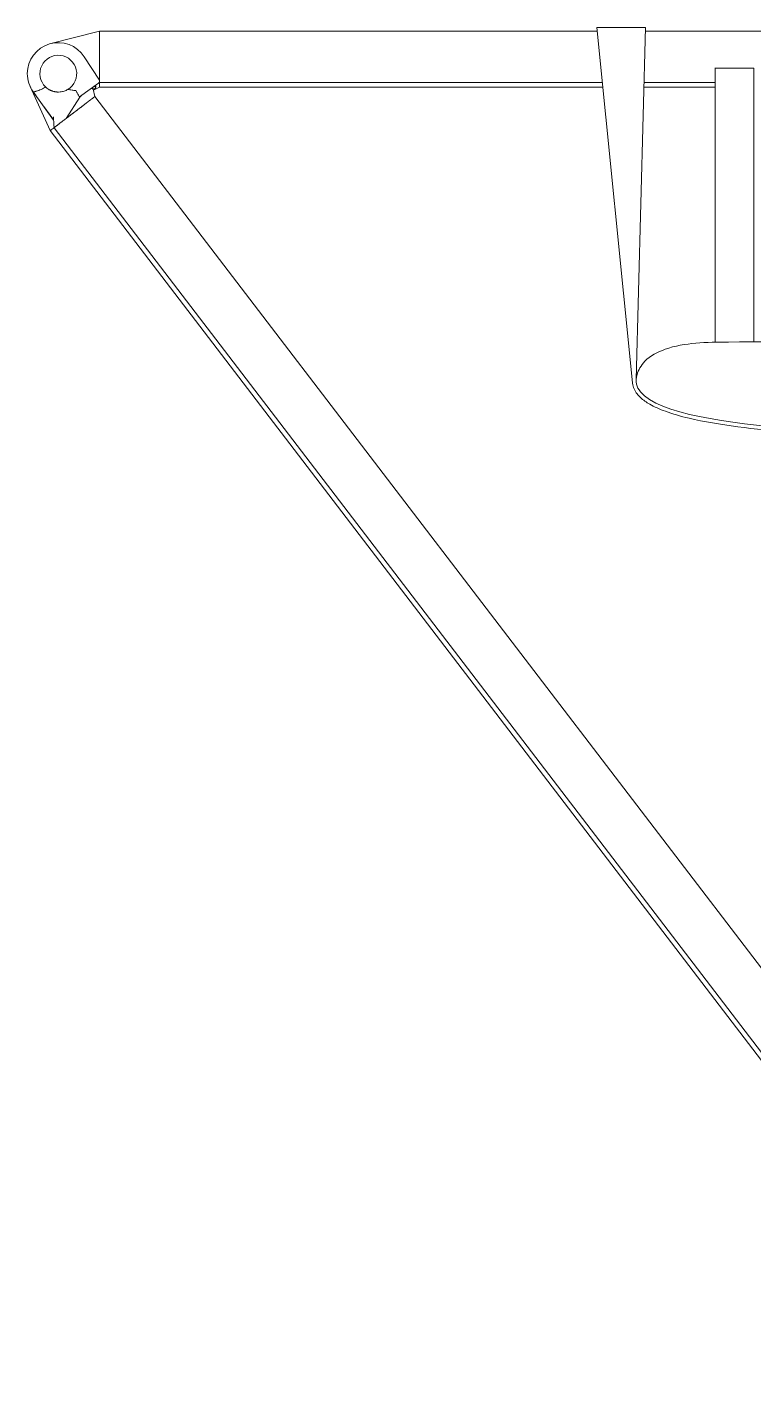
# Model space of a CAD drawing. Header units: millimetres. Extents: x 6152 to 28526, y 1087 to 12861.
# Drawn here: x 19998 to 20374, y 5942 to 6648 of the extents above; entities that cross this region are included whole.
import ezdxf

# ---------------------------------------------------------------- set-up
doc = ezdxf.new("R2010")
doc.units = ezdxf.units.MM
doc.header["$LTSCALE"] = 0.05
for name, color, linetype, lineweight in [('Board', 52, 'Continuous', 13), ('Fixation part', 40, 'Continuous', 15), ('OF1', 7, 'Continuous', 15)]:
    doc.layers.add(name, color=color, linetype=linetype, lineweight=lineweight)

msp = doc.modelspace()

# ---------------------------------------------------------------- linework, layer by layer
at = {"layer": 'Board'}
msp.add_open_spline([(20535.55, 6435.49), (20491.5, 6435.49), (20423.36, 6435.38), (20316.94, 6448.58), (20311.95, 6466.13), (20317.11, 6476.29), (20333.4, 6484.73), (20411.64, 6485.54), (20479.13, 6485.55), (20535.55, 6485.49), (20591.97, 6485.55), (20659.46, 6485.54), (20737.71, 6484.73), (20754, 6476.29), (20759.16, 6466.13), (20754.17, 6448.58), (20647.74, 6435.38), (20579.61, 6435.49), (20535.55, 6435.49)], degree=3, knots=[0, 0, 0, 0, 136.167469, 216.487987, 233.065049, 243.157724, 256.12334, 288.057761, 462.992225, 462.992225, 462.992225, 637.926688, 669.861109, 682.826725, 692.9194, 709.496462, 789.81698, 925.984449, 925.984449, 925.984449, 925.984449], dxfattribs=at)
at = {"layer": 'Fixation part'}
for p, q in [((20317.74, 6647.56), (20292.74, 6647.56)), ((20292.74, 6647.56), (20311.05, 6463.96)), ((20313.01, 6465.57), (20317.74, 6647.56)), ((20373.67, 6626.46), (20353.66, 6626.46)), ((20353.78, 6626.46), (20353.78, 6484.91)), ((20373.67, 6626.46), (20373.77, 6485.11))]:
    msp.add_line(p, q, dxfattribs=at)
msp.add_open_spline([(20535.55, 6433.49), (20528.73, 6433.49), (20521.93, 6433.49), (20501.46, 6433.54), (20487.73, 6433.64), (20468.95, 6434.05), (20464.34, 6434.17), (20450.34, 6434.62), (20440.75, 6435.02), (20426.75, 6435.8), (20422.65, 6436.05), (20410.12, 6436.88), (20401.51, 6437.54), (20383.62, 6439.13), (20374.34, 6440.05), (20356.48, 6442.4), (20347.9, 6443.83), (20335.84, 6446.67), (20331.73, 6447.85), (20325.05, 6450.29), (20322.34, 6451.5), (20318.2, 6453.9), (20316.62, 6455.02), (20314.63, 6456.87), (20314.04, 6457.49), (20312.88, 6458.95), (20312.34, 6459.81), (20311.5, 6461.67), (20311.21, 6462.66), (20311.07, 6463.8), (20311.06, 6463.88), (20311.05, 6463.96)], degree=3, knots=[0, 0, 0, 0, 21.100568, 21.100568, 63.301705, 63.301705, 76.82051, 76.82051, 103.858119, 103.858119, 114.869008, 114.869008, 136.890787, 136.890787, 158.986479, 158.986479, 181.08217, 181.08217, 193.980061, 193.980061, 204.577481, 204.577481, 212.692426, 212.692426, 216.621914, 216.621914, 221.352002, 221.352002, 226.082089, 226.082089, 226.444459, 226.444459, 226.444459, 226.444459], dxfattribs=at)
at = {"layer": 'OF1'}
for p, q in [((20010.69, 6639.18), (20035.76, 6645.62)), ((20035.76, 6645.62), (20035.76, 6645.62)), ((20035.76, 6645.62), (20292.93, 6645.62)), ((20035.76, 6645.61), (20035.76, 6645.59)), ((20035.76, 6645.61), (20035.76, 6645.61)), ((20035.76, 6645.59), (20035.76, 6645.54)), ((20035.76, 6645.54), (20035.76, 6645.53)), ((20035.76, 6645.53), (20035.76, 6645.46)), ((20035.76, 6645.46), (20035.76, 6645.46)), ((20035.76, 6645.46), (20035.76, 6645.45)), ((20035.76, 6645.45), (20035.76, 6645.44)), ((20035.76, 6645.44), (20035.76, 6645.41)), ((20035.76, 6645.41), (20035.76, 6645.4)), ((20035.76, 6645.4), (20035.76, 6645.38)), ((20035.76, 6645.38), (20035.76, 6645.37)), ((20035.76, 6645.37), (20035.76, 6645.29)), ((20035.76, 6645.29), (20035.76, 6645.28)), ((20035.76, 6645.28), (20035.76, 6645.24)), ((20035.76, 6645.24), (20035.76, 6645.2)), ((20035.76, 6645.24), (20035.76, 6645.24)), ((20035.76, 6645.2), (20035.76, 6645.19)), ((20035.76, 6645.19), (20035.76, 6645.17)), ((20035.76, 6645.17), (20035.76, 6645.14)), ((20035.76, 6645.14), (20035.76, 6645.03)), ((20035.76, 6645.03), (20035.76, 6645.01)), ((20035.76, 6645.01), (20035.76, 6644.95)), ((20035.76, 6644.95), (20035.76, 6644.94)), ((20035.76, 6644.94), (20035.76, 6644.89)), ((20035.76, 6644.89), (20035.76, 6644.87)), ((20035.76, 6644.87), (20035.76, 6644.72)), ((20035.76, 6644.72), (20035.76, 6644.69)), ((20035.76, 6644.69), (20035.76, 6644.67)), ((20035.76, 6644.67), (20035.76, 6644.66)), ((20035.76, 6644.66), (20035.76, 6644.55)), ((20035.76, 6644.55), (20035.76, 6644.44)), ((20035.76, 6644.44), (20035.76, 6644.43)), ((20035.76, 6644.43), (20035.76, 6644.32)), ((20035.76, 6644.32), (20035.76, 6644.23)), ((20035.76, 6644.23), (20035.76, 6644.19)), ((20035.76, 6644.19), (20035.76, 6644.01)), ((20035.76, 6644.01), (20035.76, 6644.01)), ((20035.76, 6644.01), (20035.76, 6643.98)), ((20035.76, 6643.98), (20035.76, 6643.94)), ((20035.76, 6643.94), (20035.76, 6643.9)), ((20035.76, 6643.9), (20035.76, 6643.85)), ((20035.76, 6643.85), (20035.76, 6643.79)), ((20035.76, 6643.79), (20035.76, 6643.78)), ((20035.76, 6643.78), (20035.76, 6643.72)), ((20035.76, 6643.72), (20035.76, 6643.71)), ((20035.76, 6643.71), (20035.76, 6643.66)), ((20035.76, 6643.66), (20035.76, 6643.63)), ((20035.76, 6643.63), (20035.76, 6643.59)), ((20035.76, 6643.59), (20035.76, 6643.55)), ((20035.76, 6643.55), (20035.76, 6643.3)), ((20035.76, 6643.3), (20035.76, 6643.27)), ((20035.76, 6643.27), (20035.76, 6643.07)), ((20035.76, 6643.07), (20035.76, 6643.06)), ((20035.76, 6643.06), (20035.76, 6642.98)), ((20035.76, 6642.98), (20035.76, 6642.95)), ((20035.76, 6642.95), (20035.76, 6642.91)), ((20035.76, 6642.91), (20035.76, 6642.9)), ((20035.76, 6642.9), (20035.76, 6642.71)), ((20035.76, 6642.71), (20035.76, 6642.68)), ((20035.76, 6642.68), (20035.76, 6642.61)), ((20035.76, 6642.61), (20035.76, 6642.59)), ((20035.76, 6642.59), (20035.76, 6642.48)), ((20035.76, 6642.48), (20035.76, 6642.43)), ((20035.76, 6642.43), (20035.76, 6642.37)), ((20035.76, 6642.37), (20035.76, 6642.33)), ((20035.76, 6642.33), (20035.76, 6642.26)), ((20035.76, 6642.26), (20035.76, 6642.07)), ((20035.76, 6642.07), (20035.76, 6642)), ((20035.76, 6642), (20035.76, 6641.9)), ((20317.69, 6645.62), (20753.42, 6645.62)), ((20317.69, 6645.62), (20753.42, 6645.62)), ((20035.76, 6641.9), (20035.76, 6641.81)), ((20035.76, 6641.81), (20035.76, 6641.76)), ((20035.76, 6641.76), (20035.76, 6641.69)), ((20035.76, 6641.69), (20035.76, 6641.62)), ((20035.76, 6641.62), (20035.76, 6641.54)), ((20035.76, 6641.54), (20035.76, 6641.49)), ((20035.76, 6641.49), (20035.76, 6641.38)), ((20035.76, 6641.38), (20035.76, 6641.35)), ((20035.76, 6641.35), (20035.76, 6641.35)), ((20035.76, 6641.35), (20035.76, 6641.2)), ((20035.76, 6641.2), (20035.76, 6641.16)), ((20035.76, 6641.16), (20035.76, 6641.06)), ((20035.76, 6641.06), (20035.76, 6641.02)), ((20035.76, 6641.02), (20035.76, 6640.91)), ((20035.76, 6640.91), (20035.76, 6640.85)), ((20035.76, 6640.85), (20035.76, 6640.75)), ((20035.76, 6640.75), (20035.76, 6640.7)), ((20035.76, 6640.7), (20035.76, 6640.39)), ((20035.76, 6640.39), (20035.76, 6640.34)), ((20035.76, 6640.34), (20035.76, 6640.22)), ((20035.76, 6640.22), (20035.76, 6640.17)), ((20035.76, 6640.17), (20035.76, 6640.07)), ((20035.76, 6640.07), (20035.76, 6640.03)), ((20035.76, 6640.03), (20035.76, 6640)), ((20035.76, 6640), (20035.76, 6639.85)), ((20035.76, 6639.85), (20035.76, 6639.84)), ((20035.76, 6639.84), (20035.76, 6639.81)), ((20035.76, 6639.81), (20035.76, 6639.59)), ((20035.76, 6639.59), (20035.76, 6639.47)), ((20035.76, 6639.47), (20035.76, 6639.31)), ((20035.76, 6639.31), (20035.76, 6639.2)), ((20035.76, 6639.2), (20035.76, 6639)), ((20035.76, 6639), (20035.76, 6638.92)), ((20035.76, 6638.92), (20035.76, 6638.57)), ((20035.76, 6638.57), (20035.76, 6638.49)), ((20035.76, 6638.49), (20035.76, 6638.26)), ((20035.76, 6638.26), (20035.76, 6638.21)), ((20035.76, 6638.21), (20035.76, 6638.11)), ((20035.76, 6638.11), (20035.76, 6637.98)), ((20035.76, 6637.98), (20035.76, 6637.85)), ((20035.76, 6637.85), (20035.76, 6637.69)), ((20035.76, 6637.69), (20035.76, 6637.52)), ((20035.76, 6637.52), (20035.76, 6637.39)), ((20035.76, 6637.39), (20035.76, 6637.26)), ((20035.76, 6637.26), (20035.76, 6637.08)), ((20035.76, 6637.08), (20035.76, 6637.02)), ((20035.76, 6637.02), (20035.76, 6636.78)), ((20035.76, 6636.78), (20035.76, 6636.77)), ((20035.76, 6636.77), (20035.76, 6636.5)), ((20035.76, 6636.5), (20035.76, 6636.45)), ((20035.76, 6636.45), (20035.76, 6636.14)), ((20035.76, 6636.14), (20035.76, 6636.11)), ((20035.76, 6636.11), (20035.76, 6635.54)), ((20035.76, 6635.54), (20035.76, 6635.45)), ((20035.76, 6635.45), (20035.76, 6635.38)), ((20035.76, 6635.38), (20035.76, 6635.16)), ((20035.76, 6635.16), (20035.76, 6635.13)), ((20035.76, 6635.13), (20035.76, 6634.83)), ((20035.76, 6620.27), (20027.9, 6632.36)), ((20035.76, 6634.83), (20035.76, 6634.81)), ((20035.76, 6634.81), (20035.76, 6634.5)), ((20035.76, 6634.5), (20035.76, 6634.43)), ((20035.76, 6634.43), (20035.76, 6634.15)), ((20035.76, 6634.15), (20035.76, 6634.11)), ((20035.76, 6634.11), (20035.76, 6633.79)), ((20035.76, 6633.79), (20035.76, 6633.73)), ((20035.76, 6633.73), (20035.76, 6633.63)), ((20035.76, 6633.63), (20035.76, 6633.42)), ((20035.76, 6633.42), (20035.76, 6633.13)), ((20035.76, 6633.13), (20035.76, 6633.04)), ((20035.76, 6633.04), (20035.76, 6632.79)), ((20035.76, 6632.79), (20035.76, 6632.76)), ((20035.76, 6632.76), (20035.76, 6632.44)), ((20035.76, 6632.44), (20035.76, 6632.38)), ((20035.76, 6632.38), (20035.76, 6632.14)), ((20035.76, 6632.14), (20035.76, 6632.09)), ((20035.76, 6632.09), (20035.76, 6632.05)), ((20035.76, 6632.05), (20035.76, 6631.79)), ((20035.76, 6631.79), (20035.76, 6631.76)), ((20035.76, 6631.76), (20035.76, 6631.75)), ((20035.76, 6631.75), (20035.76, 6631.66)), ((20035.76, 6631.66), (20035.76, 6631.51)), ((20035.76, 6631.51), (20035.76, 6631.38)), ((20035.76, 6631.38), (20035.76, 6631.26)), ((20035.76, 6631.26), (20035.76, 6630.82)), ((20035.76, 6630.82), (20035.76, 6630.77)), ((20035.76, 6630.77), (20035.76, 6630.62)), ((20035.76, 6630.62), (20035.76, 6630.5)), ((20035.76, 6630.5), (20035.76, 6630.46)), ((20035.76, 6630.46), (20035.76, 6629.99)), ((20035.76, 6629.99), (20035.76, 6629.86)), ((20035.76, 6629.86), (20035.76, 6629.75)), ((20035.76, 6629.75), (20035.76, 6629.74)), ((20035.76, 6629.74), (20035.76, 6629.46)), ((20035.76, 6629.46), (20035.76, 6629.16)), ((20035.76, 6629.16), (20035.76, 6629.07)), ((20035.76, 6629.07), (20035.76, 6628.77)), ((20035.76, 6628.77), (20035.76, 6628.44)), ((20035.76, 6628.77), (20035.76, 6628.77)), ((20035.76, 6628.44), (20035.76, 6628.38)), ((20035.76, 6628.38), (20035.76, 6628.07)), ((20035.76, 6628.07), (20035.76, 6627.59)), ((20035.76, 6628.07), (20035.76, 6628.07)), ((20035.76, 6627.59), (20035.76, 6627.4)), ((20035.76, 6627.4), (20035.76, 6627.33)), ((20035.76, 6627.33), (20035.76, 6627.01)), ((20035.76, 6627.01), (20035.76, 6626.9)), ((20035.76, 6626.9), (20035.76, 6626.67)), ((20035.76, 6626.67), (20035.76, 6626.55)), ((20035.76, 6626.55), (20035.76, 6626.31)), ((20035.76, 6626.31), (20035.76, 6626.2)), ((20035.76, 6626.2), (20035.76, 6625.88)), ((20035.76, 6625.88), (20035.76, 6625.86)), ((20035.76, 6625.86), (20035.76, 6625.55)), ((20035.76, 6625.55), (20035.76, 6625.36)), ((20035.76, 6625.36), (20035.76, 6625.26)), ((20035.76, 6625.26), (20035.76, 6625.18)), ((20035.76, 6625.18), (20035.76, 6625.03)), ((20035.76, 6625.03), (20035.76, 6624.81)), ((20035.76, 6624.81), (20035.76, 6624.62)), ((20035.76, 6624.62), (20035.76, 6624.5)), ((20035.76, 6624.5), (20035.76, 6624.22)), ((20035.76, 6624.22), (20035.76, 6623.84)), ((20035.76, 6623.84), (20035.76, 6623.52)), ((20035.76, 6623.52), (20035.76, 6622.66)), ((20035.76, 6622.66), (20035.76, 6622.55)), ((20035.76, 6622.55), (20035.76, 6622.45)), ((20035.76, 6622.45), (20035.76, 6622.29)), ((20035.76, 6622.29), (20035.76, 6622.2)), ((20035.76, 6622.2), (20035.76, 6622.09)), ((20035.76, 6622.09), (20035.76, 6621.72)), ((20035.76, 6621.72), (20035.76, 6620.27)), ((20010.37, 6594.24), (19999.96, 6616.94)), ((20012.08, 6599.67), (20001.54, 6614.23)), ((20003.1, 6612.09), (20001.65, 6614.09)), ((20010.51, 6615.01), (20010.75, 6614.9)), ((20010.75, 6614.9), (20010.9, 6614.84)), ((20010.9, 6614.84), (20011, 6614.8)), ((20011, 6614.8), (20011.04, 6614.78)), ((20011.04, 6614.78), (20011.06, 6614.77)), ((20011.06, 6614.77), (20011.17, 6614.73)), ((20011.17, 6614.73), (20011.3, 6614.68)), ((20011.3, 6614.68), (20011.43, 6614.64)), ((20011.43, 6614.64), (20011.68, 6614.56)), ((20011.68, 6614.56), (20012, 6614.47)), ((20012.81, 6614.28), (20012.97, 6614.26)), ((20013.92, 6614.15), (20014.49, 6614.13)), ((20014.56, 6614.13), (20015.4, 6614.18)), ((20024.08, 6613.95), (20023.69, 6614.68)), ((20035.17, 6618.74), (20025.36, 6611.74)), ((20031.54, 6616.15), (20031.67, 6616.12)), ((20032.27, 6616.67), (20032.53, 6615.41)), ((20032.5, 6615.47), (20032.53, 6615.41)), ((20032.57, 6615.55), (20033.36, 6611.82)), ((20035.76, 6616.68), (20032.67, 6615.07)), ((20035.52, 6618.98), (20035.43, 6618.92)), ((20035.62, 6619.04), (20035.52, 6618.98)), ((20035.76, 6619.12), (20035.62, 6619.04)), ((20035.76, 6620.24), (20035.76, 6620.27)), ((20035.76, 6620.24), (20035.76, 6620.23)), ((20035.76, 6620.18), (20035.76, 6620.23)), ((20035.76, 6620.23), (20035.76, 6620.23)), ((20035.76, 6620.14), (20035.76, 6620.18)), ((20035.76, 6620.14), (20035.76, 6620.12)), ((20035.76, 6620.1), (20035.76, 6620.12)), ((20035.76, 6620.08), (20035.76, 6620.1)), ((20035.76, 6620.05), (20035.76, 6620.08)), ((20035.76, 6620.08), (20035.76, 6620.08)), ((20035.76, 6620.03), (20035.76, 6620.05)), ((20035.76, 6620.03), (20035.76, 6620.02)), ((20035.76, 6620), (20035.76, 6620.02)), ((20035.76, 6619.94), (20035.76, 6620)), ((20035.76, 6619.94), (20035.76, 6619.94)), ((20035.76, 6619.94), (20035.76, 6619.85)), ((20035.76, 6619.84), (20035.76, 6619.85)), ((20035.76, 6619.84), (20035.76, 6619.8)), ((20035.76, 6619.8), (20035.76, 6619.8)), ((20035.76, 6619.8), (20035.76, 6619.79)), ((20035.76, 6619.76), (20035.76, 6619.79)), ((20035.76, 6619.75), (20035.76, 6619.76)), ((20035.76, 6619.73), (20035.76, 6619.75)), ((20035.76, 6619.75), (20035.76, 6619.75)), ((20035.76, 6619.73), (20035.76, 6619.72)), ((20035.76, 6619.69), (20035.76, 6619.72)), ((20035.76, 6619.66), (20035.76, 6619.69)), ((20035.76, 6619.64), (20035.76, 6619.66)), ((20035.76, 6619.66), (20035.76, 6619.66)), ((20035.76, 6619.62), (20035.76, 6619.64)), ((20035.76, 6619.64), (20035.76, 6619.64)), ((20035.76, 6619.62), (20035.76, 6619.61)), ((20035.76, 6619.59), (20035.76, 6619.61)), ((20035.76, 6619.61), (20035.76, 6619.61)), ((20035.76, 6619.59), (20035.76, 6619.56)), ((20035.76, 6619.56), (20035.76, 6619.56)), ((20035.76, 6619.56), (20035.76, 6619.53)), ((20035.76, 6619.52), (20035.76, 6619.53)), ((20035.76, 6619.52), (20035.76, 6619.48)), ((20035.76, 6619.47), (20035.76, 6619.48)), ((20035.76, 6619.47), (20035.76, 6619.43)), ((20035.76, 6619.41), (20035.76, 6619.43)), ((20035.76, 6619.41), (20035.76, 6619.39)), ((20035.76, 6619.34), (20035.76, 6619.39)), ((20035.76, 6619.34), (20035.76, 6619.23)), ((20035.76, 6619.2), (20035.76, 6619.23)), ((20035.76, 6619.2), (20035.76, 6619.17)), ((20035.76, 6619.17), (20035.76, 6619.17)), ((20035.76, 6619.17), (20035.76, 6619.16)), ((20035.76, 6619.15), (20035.76, 6619.16)), ((20035.76, 6619.15), (20035.76, 6619.15)), ((20035.76, 6619.15), (20035.76, 6619.14)), ((20035.76, 6619.14), (20035.76, 6619.14)), ((20035.76, 6619.14), (20035.76, 6619.13)), ((20035.76, 6619.13), (20035.76, 6619.13)), ((20035.76, 6619.13), (20035.76, 6619.12)), ((20035.76, 6619.12), (20035.76, 6619.12)), ((20035.76, 6619.12), (20035.76, 6619.03)), ((20295.58, 6619.12), (20035.76, 6619.12)), ((20035.76, 6618.87), (20035.76, 6619.03)), ((20035.76, 6618.87), (20035.76, 6618.8)), ((20035.76, 6618.53), (20035.76, 6618.8)), ((20035.76, 6618.34), (20035.76, 6618.53)), ((20035.76, 6618.34), (20035.76, 6618.03)), ((20035.76, 6617.98), (20035.76, 6618.03)), ((20035.76, 6617.98), (20035.76, 6617.87)), ((20035.76, 6617.82), (20035.76, 6617.87)), ((20035.76, 6617.82), (20035.76, 6617.76)), ((20035.76, 6617.7), (20035.76, 6617.76)), ((20035.76, 6617.7), (20035.76, 6617.63)), ((20035.76, 6617.59), (20035.76, 6617.63)), ((20035.76, 6617.59), (20035.76, 6617.51)), ((20035.76, 6617.47), (20035.76, 6617.51)), ((20035.76, 6617.47), (20035.76, 6617.45)), ((20035.76, 6617.37), (20035.76, 6617.45)), ((20035.76, 6617.36), (20035.76, 6617.37)), ((20035.76, 6617.36), (20035.76, 6617.22)), ((20035.76, 6617.18), (20035.76, 6617.22)), ((20035.76, 6617.18), (20035.76, 6617.17)), ((20035.76, 6617.13), (20035.76, 6617.17)), ((20035.76, 6617.13), (20035.76, 6617.1)), ((20035.76, 6617.07), (20035.76, 6617.1)), ((20035.76, 6617.07), (20035.76, 6617.04)), ((20035.76, 6617.02), (20035.76, 6617.04)), ((20035.76, 6617.02), (20035.76, 6616.99)), ((20035.76, 6616.97), (20035.76, 6616.99)), ((20035.76, 6616.97), (20035.76, 6616.94)), ((20035.76, 6616.92), (20035.76, 6616.94)), ((20035.76, 6616.92), (20035.76, 6616.9)), ((20035.76, 6616.88), (20035.76, 6616.9)), ((20035.76, 6616.88), (20035.76, 6616.87)), ((20035.76, 6616.85), (20035.76, 6616.87)), ((20035.76, 6616.84), (20035.76, 6616.85)), ((20035.76, 6616.84), (20035.76, 6616.83)), ((20035.76, 6616.81), (20035.76, 6616.83)), ((20035.76, 6616.81), (20035.76, 6616.8)), ((20035.76, 6616.78), (20035.76, 6616.8)), ((20035.76, 6616.75), (20035.76, 6616.78)), ((20035.76, 6616.78), (20035.76, 6616.78)), ((20035.76, 6616.73), (20035.76, 6616.75)), ((20035.76, 6616.75), (20035.76, 6616.75)), ((20035.76, 6616.73), (20035.76, 6616.72)), ((20035.76, 6616.71), (20035.76, 6616.72)), ((20035.76, 6616.69), (20035.76, 6616.71)), ((20035.76, 6616.71), (20035.76, 6616.71)), ((20035.76, 6616.68), (20035.76, 6616.69)), ((20035.76, 6616.69), (20035.76, 6616.69)), ((20035.76, 6616.68), (20035.76, 6616.68)), ((20035.76, 6616.68), (20035.76, 6616.68)), ((20295.82, 6616.68), (20035.76, 6616.68)), ((20353.78, 6616.68), (20316.94, 6616.68)), ((20353.78, 6616.68), (20316.94, 6616.68)), ((20353.78, 6619.12), (20317, 6619.12)), ((20011.68, 6600.25), (20007, 6606.7)), ((20018.55, 6600.49), (20025.62, 6611.4)), ((20025.11, 6612.14), (20024.91, 6612.48)), ((20025.3, 6611.84), (20025.11, 6612.14)), ((20025.45, 6611.6), (20025.3, 6611.84)), ((20025.45, 6611.6), (20026.44, 6612.21)), ((20025.62, 6611.39), (20025.57, 6611.44)), ((20025.62, 6611.4), (20026.18, 6611.95)), ((20026.06, 6606.23), (20026.71, 6606.73)), ((20026.18, 6611.95), (20026.44, 6612.21)), ((20026.78, 6606.78), (20026.71, 6606.73)), ((20026.78, 6606.78), (20026.93, 6606.9)), ((20027.08, 6607.01), (20026.93, 6606.9)), ((20027.08, 6607.01), (20027.22, 6607.12)), ((20027.3, 6607.18), (20027.22, 6607.12)), ((20027.3, 6607.18), (20027.49, 6607.32)), ((20027.57, 6607.39), (20027.49, 6607.32)), ((20027.57, 6607.39), (20027.81, 6607.57)), ((20027.82, 6607.58), (20027.81, 6607.57)), ((20027.87, 6607.61), (20027.82, 6607.58)), ((20027.87, 6607.61), (20028.07, 6607.77)), ((20028.15, 6607.83), (20028.07, 6607.77)), ((20028.15, 6607.83), (20028.33, 6607.97)), ((20028.52, 6608.11), (20028.33, 6607.97)), ((20028.52, 6608.11), (20028.55, 6608.14)), ((20028.76, 6608.29), (20028.55, 6608.14)), ((20028.76, 6608.29), (20028.82, 6608.34)), ((20028.86, 6608.38), (20028.82, 6608.34)), ((20028.88, 6608.39), (20028.86, 6608.38)), ((20028.88, 6608.39), (20029.04, 6608.51)), ((20029.1, 6608.55), (20029.04, 6608.51)), ((20029.1, 6608.55), (20029.14, 6608.58)), ((20029.2, 6608.64), (20029.14, 6608.58)), ((20029.2, 6608.64), (20029.24, 6608.67)), ((20029.31, 6608.72), (20029.24, 6608.67)), ((20029.31, 6608.72), (20029.35, 6608.75)), ((20029.42, 6608.8), (20029.35, 6608.75)), ((20029.42, 6608.8), (20029.46, 6608.83)), ((20029.52, 6608.88), (20029.46, 6608.83)), ((20029.52, 6608.88), (20029.56, 6608.91)), ((20029.63, 6608.96), (20029.56, 6608.91)), ((20029.63, 6608.96), (20029.67, 6608.99)), ((20029.69, 6609.01), (20029.67, 6608.99)), ((20029.69, 6609.01), (20029.8, 6609.09)), ((20029.82, 6609.11), (20029.8, 6609.09)), ((20029.85, 6609.13), (20029.82, 6609.11)), ((20029.85, 6609.13), (20029.88, 6609.15)), ((20029.95, 6609.21), (20029.88, 6609.15)), ((20029.95, 6609.21), (20030, 6609.24)), ((20030.04, 6609.27), (20030, 6609.24)), ((20030.04, 6609.27), (20030.08, 6609.31)), ((20030.15, 6609.36), (20030.08, 6609.31)), ((20030.15, 6609.36), (20030.17, 6609.37)), ((20030.35, 6609.51), (20030.17, 6609.37)), ((20030.35, 6609.51), (20030.57, 6609.68)), ((20030.61, 6609.71), (20030.57, 6609.68)), ((20030.61, 6609.71), (20030.66, 6609.75)), ((20030.7, 6609.78), (20030.66, 6609.75)), ((20030.7, 6609.78), (20030.75, 6609.82)), ((20030.8, 6609.86), (20030.75, 6609.82)), ((20030.8, 6609.86), (20031.01, 6610.02)), ((20031.05, 6610.05), (20031.01, 6610.02)), ((20031.05, 6610.05), (20031.08, 6610.07)), ((20031.13, 6610.11), (20031.08, 6610.07)), ((20031.13, 6610.11), (20031.19, 6610.15)), ((20031.2, 6610.16), (20031.19, 6610.15)), ((20031.2, 6610.16), (20031.22, 6610.18)), ((20031.27, 6610.22), (20031.22, 6610.18)), ((20031.27, 6610.22), (20031.3, 6610.24)), ((20031.34, 6610.27), (20031.3, 6610.24)), ((20031.34, 6610.27), (20031.35, 6610.28)), ((20031.41, 6610.32), (20031.35, 6610.28)), ((20031.41, 6610.32), (20031.43, 6610.34)), ((20031.47, 6610.37), (20031.43, 6610.34)), ((20031.47, 6610.37), (20031.51, 6610.4)), ((20031.53, 6610.42), (20031.51, 6610.4)), ((20031.53, 6610.42), (20031.58, 6610.45)), ((20031.6, 6610.46), (20031.58, 6610.45)), ((20031.6, 6610.46), (20031.72, 6610.56)), ((20031.78, 6610.6), (20031.72, 6610.56)), ((20031.84, 6610.65), (20031.78, 6610.61)), ((20031.78, 6610.6), (20031.78, 6610.61)), ((20031.84, 6610.65), (20031.9, 6610.7)), ((20031.96, 6610.74), (20031.9, 6610.7)), ((20031.96, 6610.74), (20031.97, 6610.75)), ((20032.01, 6610.78), (20031.97, 6610.75)), ((20032.01, 6610.78), (20032.11, 6610.86)), ((20032.12, 6610.86), (20032.11, 6610.86)), ((20032.12, 6610.86), (20032.24, 6610.96)), ((20032.33, 6611.02), (20032.24, 6610.96)), ((20032.33, 6611.02), (20032.35, 6611.04)), ((20032.37, 6611.05), (20032.35, 6611.04)), ((20032.42, 6611.09), (20032.37, 6611.05)), ((20032.42, 6611.09), (20032.44, 6611.11)), ((20032.52, 6611.17), (20032.44, 6611.11)), ((20032.52, 6611.17), (20032.55, 6611.19)), ((20032.58, 6611.22), (20032.55, 6611.19)), ((20032.58, 6611.22), (20032.61, 6611.24)), ((20032.64, 6611.27), (20032.61, 6611.24)), ((20032.64, 6611.27), (20032.75, 6611.35)), ((20032.76, 6611.36), (20032.75, 6611.35)), ((20032.76, 6611.36), (20032.81, 6611.4)), ((20032.82, 6611.4), (20032.81, 6611.4)), ((20032.82, 6611.4), (20032.86, 6611.43)), ((20032.88, 6611.44), (20032.86, 6611.43)), ((20032.88, 6611.44), (20032.9, 6611.46)), ((20032.93, 6611.48), (20032.9, 6611.46)), ((20032.93, 6611.48), (20033.09, 6611.6)), ((20033.1, 6611.61), (20033.09, 6611.6)), ((20033.1, 6611.61), (20033.12, 6611.63)), ((20033.13, 6611.64), (20033.12, 6611.63)), ((20033.13, 6611.64), (20033.15, 6611.65)), ((20033.17, 6611.66), (20033.15, 6611.65)), ((20033.19, 6611.68), (20033.17, 6611.67)), ((20033.17, 6611.66), (20033.17, 6611.67)), ((20033.19, 6611.68), (20033.2, 6611.69)), ((20033.22, 6611.71), (20033.2, 6611.69)), ((20033.22, 6611.71), (20033.24, 6611.72)), ((20033.25, 6611.73), (20033.24, 6611.72)), ((20033.25, 6611.73), (20033.26, 6611.73)), ((20033.27, 6611.75), (20033.26, 6611.74)), ((20033.26, 6611.74), (20033.26, 6611.73)), ((20033.27, 6611.75), (20033.28, 6611.75)), ((20033.29, 6611.76), (20033.28, 6611.75)), ((20033.31, 6611.78), (20033.29, 6611.76)), ((20033.33, 6611.79), (20033.31, 6611.78)), ((20033.31, 6611.78), (20033.31, 6611.78)), ((20033.34, 6611.8), (20033.33, 6611.79)), ((20033.33, 6611.79), (20033.33, 6611.79)), ((20033.36, 6611.81), (20033.34, 6611.8)), ((20033.34, 6611.8), (20033.34, 6611.8)), ((20033.36, 6611.82), (20532.25, 5959.3)), ((20033.36, 6611.81), (20033.36, 6611.81)), ((20033.36, 6611.81), (20033.36, 6611.81)), ((20017.38, 6599.59), (20017.71, 6599.85)), ((20017.71, 6599.85), (20017.96, 6600.04)), ((20017.96, 6600.04), (20018.02, 6600.08)), ((20018.02, 6600.08), (20018.13, 6600.17)), ((20018.13, 6600.17), (20018.19, 6600.22)), ((20018.19, 6600.22), (20018.5, 6600.45)), ((20018.5, 6600.45), (20018.55, 6600.49)), ((20018.56, 6600.5), (20018.55, 6600.49)), ((20018.56, 6600.5), (20018.61, 6600.54)), ((20018.83, 6600.7), (20018.61, 6600.54)), ((20018.83, 6600.7), (20018.92, 6600.77)), ((20018.98, 6600.82), (20018.92, 6600.77)), ((20018.98, 6600.82), (20019.75, 6601.41)), ((20019.79, 6601.44), (20019.75, 6601.41)), ((20019.79, 6601.44), (20020.12, 6601.69)), ((20020.14, 6601.7), (20020.12, 6601.69)), ((20020.18, 6601.73), (20020.14, 6601.7)), ((20020.18, 6601.73), (20020.29, 6601.82)), ((20020.53, 6602), (20020.29, 6601.82)), ((20020.53, 6602), (20020.86, 6602.25)), ((20020.9, 6602.28), (20020.86, 6602.25)), ((20020.94, 6602.32), (20020.9, 6602.28)), ((20020.94, 6602.32), (20021.02, 6602.37)), ((20021.12, 6602.46), (20021.02, 6602.37)), ((20021.12, 6602.46), (20021.2, 6602.51)), ((20021.32, 6602.61), (20021.2, 6602.51)), ((20021.32, 6602.61), (20021.39, 6602.66)), ((20021.52, 6602.76), (20021.39, 6602.66)), ((20021.52, 6602.76), (20021.6, 6602.82)), ((20021.62, 6602.84), (20021.6, 6602.82)), ((20021.71, 6602.91), (20021.62, 6602.84)), ((20021.71, 6602.91), (20021.8, 6602.97)), ((20021.92, 6603.07), (20021.8, 6602.97)), ((20021.92, 6603.07), (20021.97, 6603.11)), ((20022.01, 6603.13), (20021.97, 6603.11)), ((20022.01, 6603.13), (20022.26, 6603.32)), ((20022.34, 6603.39), (20022.26, 6603.32)), ((20022.34, 6603.39), (20022.4, 6603.44)), ((20022.54, 6603.54), (20022.4, 6603.44)), ((20022.54, 6603.54), (20022.62, 6603.6)), ((20022.71, 6603.67), (20022.62, 6603.6)), ((20022.71, 6603.67), (20022.78, 6603.72)), ((20022.89, 6603.81), (20022.78, 6603.72)), ((20022.89, 6603.81), (20022.96, 6603.86)), ((20023.01, 6603.9), (20022.96, 6603.86)), ((20023.08, 6603.95), (20023.01, 6603.9)), ((20023.08, 6603.95), (20023.5, 6604.28)), ((20023.93, 6604.6), (20023.5, 6604.28)), ((20023.93, 6604.6), (20023.98, 6604.64)), ((20024.21, 6604.82), (20023.98, 6604.64)), ((20024.21, 6604.82), (20024.27, 6604.86)), ((20024.32, 6604.9), (20024.27, 6604.86)), ((20024.5, 6605.04), (20024.32, 6604.9)), ((20024.5, 6605.04), (20024.54, 6605.07)), ((20024.78, 6605.25), (20024.54, 6605.07)), ((20025.03, 6605.44), (20024.78, 6605.25)), ((20024.78, 6605.25), (20024.78, 6605.25)), ((20025.03, 6605.44), (20025.09, 6605.49)), ((20025.28, 6605.64), (20025.09, 6605.49)), ((20025.28, 6605.64), (20025.47, 6605.78)), ((20025.55, 6605.84), (20025.47, 6605.78)), ((20025.57, 6605.86), (20025.55, 6605.84)), ((20025.57, 6605.86), (20025.66, 6605.92)), ((20025.81, 6606.04), (20025.66, 6605.93)), ((20025.66, 6605.93), (20025.66, 6605.92)), ((20025.81, 6606.04), (20025.93, 6606.13)), ((20026.06, 6606.23), (20025.93, 6606.13)), ((20010.37, 6594.24), (20010.37, 6594.24)), ((20010.37, 6594.24), (20010.38, 6594.24)), ((20509.26, 5941.72), (20010.37, 6594.24)), ((20010.38, 6594.24), (20010.39, 6594.25)), ((20010.39, 6594.25), (20010.41, 6594.27)), ((20010.41, 6594.27), (20010.43, 6594.28)), ((20010.43, 6594.28), (20010.45, 6594.29)), ((20010.43, 6594.28), (20010.43, 6594.28)), ((20010.45, 6594.3), (20010.46, 6594.31)), ((20010.45, 6594.29), (20010.45, 6594.3)), ((20010.46, 6594.31), (20010.48, 6594.32)), ((20010.48, 6594.32), (20010.49, 6594.33)), ((20010.49, 6594.33), (20010.51, 6594.34)), ((20010.51, 6594.34), (20010.53, 6594.35)), ((20010.53, 6594.35), (20010.54, 6594.36)), ((20010.54, 6594.36), (20010.55, 6594.37)), ((20010.55, 6594.37), (20010.57, 6594.39)), ((20010.57, 6594.39), (20010.64, 6594.44)), ((20010.64, 6594.45), (20010.67, 6594.47)), ((20010.64, 6594.44), (20010.64, 6594.45)), ((20010.67, 6594.47), (20010.68, 6594.47)), ((20010.68, 6594.47), (20010.76, 6594.54)), ((20010.76, 6594.54), (20010.83, 6594.59)), ((20010.83, 6594.59), (20010.9, 6594.64)), ((20010.83, 6594.59), (20010.83, 6594.59)), ((20010.9, 6594.64), (20010.99, 6594.71)), ((20010.99, 6594.71), (20011, 6594.72)), ((20011, 6594.72), (20011.09, 6594.78)), ((20011.09, 6594.78), (20011.1, 6594.79)), ((20011.1, 6594.79), (20011.14, 6594.83)), ((20011.14, 6594.83), (20011.2, 6594.87)), ((20011.2, 6594.87), (20011.24, 6594.9)), ((20011.24, 6594.9), (20011.3, 6594.95)), ((20011.3, 6594.95), (20011.33, 6594.97)), ((20011.33, 6594.97), (20011.58, 6595.16)), ((20011.58, 6595.16), (20011.73, 6595.28)), ((20011.73, 6595.28), (20011.8, 6595.33)), ((20011.8, 6595.33), (20012, 6595.48)), ((20012, 6595.48), (20012.01, 6595.49)), ((20012.01, 6595.49), (20012.2, 6595.64)), ((20012.2, 6595.64), (20012.22, 6595.65)), ((20012.22, 6595.65), (20012.28, 6595.7)), ((20012.28, 6595.7), (20012.31, 6595.72)), ((20511.2, 5943.21), (20012.31, 6595.72)), ((20012.33, 6595.73), (20012.38, 6595.77)), ((20012.38, 6595.77), (20012.51, 6595.88)), ((20012.51, 6595.88), (20012.56, 6595.91)), ((20012.56, 6595.91), (20012.59, 6595.94)), ((20012.56, 6595.91), (20012.56, 6595.91)), ((20012.59, 6595.94), (20012.6, 6595.94)), ((20012.6, 6595.94), (20012.62, 6595.96)), ((20012.62, 6595.96), (20012.63, 6595.96)), ((20012.63, 6595.96), (20012.66, 6595.98)), ((20012.66, 6595.99), (20012.69, 6596.01)), ((20012.66, 6595.98), (20012.66, 6595.99)), ((20012.69, 6596.01), (20012.82, 6596.11)), ((20012.82, 6596.11), (20012.86, 6596.14)), ((20012.86, 6596.14), (20012.89, 6596.16)), ((20012.89, 6596.16), (20012.95, 6596.21)), ((20012.95, 6596.21), (20013.07, 6596.3)), ((20013.07, 6596.3), (20013.15, 6596.36)), ((20013.07, 6596.3), (20013.07, 6596.3)), ((20013.15, 6596.36), (20013.17, 6596.37)), ((20013.17, 6596.37), (20013.19, 6596.39)), ((20013.19, 6596.39), (20013.26, 6596.45)), ((20013.19, 6596.39), (20013.19, 6596.39)), ((20013.26, 6596.45), (20013.27, 6596.45)), ((20013.27, 6596.45), (20013.37, 6596.53)), ((20013.37, 6596.53), (20013.39, 6596.54)), ((20013.39, 6596.54), (20013.43, 6596.57)), ((20013.43, 6596.57), (20013.71, 6596.79)), ((20013.71, 6596.79), (20013.74, 6596.81)), ((20013.74, 6596.81), (20013.88, 6596.92)), ((20013.88, 6596.92), (20014.02, 6597.03)), ((20014.02, 6597.03), (20014.21, 6597.17)), ((20014.21, 6597.17), (20014.25, 6597.2)), ((20014.25, 6597.2), (20014.62, 6597.49)), ((20014.62, 6597.49), (20014.77, 6597.6)), ((20014.77, 6597.6), (20015.32, 6598.02)), ((20015.32, 6598.02), (20015.48, 6598.15)), ((20015.48, 6598.15), (20015.94, 6598.5)), ((20015.94, 6598.5), (20016.12, 6598.63)), ((20016.12, 6598.63), (20016.26, 6598.74)), ((20016.26, 6598.74), (20016.39, 6598.84)), ((20016.39, 6598.84), (20016.43, 6598.87)), ((20016.43, 6598.87), (20016.59, 6598.99)), ((20016.59, 6598.99), (20016.62, 6599.01)), ((20016.62, 6599.01), (20016.84, 6599.18)), ((20016.84, 6599.18), (20017.28, 6599.52)), ((20017.28, 6599.52), (20017.36, 6599.58)), ((20017.36, 6599.58), (20017.38, 6599.59))]:
    msp.add_line(p, q, dxfattribs=at)
for centre, radius, start, end in [((20014.49, 6623.63), 16, 33.03249, 180), ((20014.49, 6623.63), 9.5, 301.13028, 225.91857), ((20014.49, 6623.63), 16, 180, 215.93612), ((19999.5, 6630.34), 16.11, 283.15326, 292.12277), ((19987.5, 6652.67), 41.4, 295.87117, 298.4744), ((19907.69, 6736.43), 156.04, 309.64341, 309.94834), ((20014.49, 6623.63), 9.5, 225.91783, 231.3838), ((20014.49, 6623.63), 9.5, 231.38291, 238.60873), ((20014.49, 6623.63), 9.5, 238.60752, 242.69618), ((20014.48, 6623.62), 9.49, 242.69327, 245.22327), ((20014.49, 6623.63), 9.5, 254.78789, 254.82429), ((20014.49, 6623.64), 9.51, 254.8254, 256.69412), ((20014.49, 6623.63), 9.5, 256.69509, 258.612), ((20014.49, 6623.63), 9.5, 258.61176, 259.80183), ((20014.49, 6623.65), 9.51, 260.77854, 263.37975), ((20014.49, 6623.64), 9.51, 263.38304, 266.53585), ((20014.49, 6623.63), 9.5, 270, 270.44199), ((20014.49, 6623.63), 9.5, 275.52374, 282.7814), ((20014.49, 6623.63), 9.5, 282.78098, 294.81764), ((20014.49, 6623.63), 9.5, 294.8176, 301.13024), ((20024.83, 6640.94), 26.01, 257.95302, 262.82169), ((20025.13, 6634.51), 19.7, 259.6181, 265.3135), ((20023.32, 6614.52), 0.409, 22.57456, 60.27658), ((20064.72, 6635.38), 45.94, 207.80668, 208.64778), ((20031.24, 6614.77), 1.42, 58.10753, 72.13514), ((20031.11, 6614.56), 1.67, 45.78786, 58.24979), ((20031.26, 6614.71), 1.45, 31.48894, 45.97584), ((623722.84, -1048250.08), 1215394.35, 119.78206668, 119.78212465), ((734700.42, 232759.35), 749592.79, 197.55892225, 197.55901989), ((20031.51, 6617.13), 2.34, 335.3624, 348.64581), ((20031.99, 6616.93), 1.85, 9.41041, 23.78438), ((20032.22, 6616.98), 1.62, 348.87407, 9.01686), ((20048.41, 6599.97), 22.97, 124.41167, 125.2059), ((20053.64, 6629.35), 33.33, 208.68401, 209.62593), ((20052.92, 6628.86), 32.46, 209.50887, 209.54175), ((20058.99, 6633.06), 39.81, 210.48798, 211.12491), ((20027.32, 6612.82), 2.23, 213.24014, 218.25393), ((159714.33, -71364.47), 159978.34, 150.8286372, 150.8288372), ((17053.24, 6425.39), 2963.97, 3.2944, 3.40408)]:
    msp.add_arc(centre, radius, start, end, dxfattribs=at)
msp.add_open_spline([(20035.76, 6645.62), (20035.76, 6645.62), (20035.76, 6645.62), (20035.76, 6645.62), (20035.76, 6645.61)], degree=3, knots=[3.256518, 3.256518, 3.256518, 3.256518, 4.342024, 5.016012, 5.016012, 5.016012, 5.016012], dxfattribs=at)
msp.add_rational_spline([(20003.17, 6614.66), (20002.91, 6614.53), (20002.65, 6614.42), (20002.39, 6614.32), (20001.91, 6614.15), (20001.62, 6614.12), (20001.53, 6614.24)], [1, 0.999317823253, 0.999317823253, 1, 1, 1, 1], degree=3, knots=[0, 0, 0, 0, 0.845808, 0.845808, 0.845808, 5.750298, 5.750298, 5.750298, 5.750298], dxfattribs=at)
msp.add_open_spline([(20033.36, 6611.81), (20033.36, 6611.82), (20033.36, 6611.82), (20033.36, 6611.82)], degree=3, dxfattribs=at)

doc.saveas('drawing.dxf')
